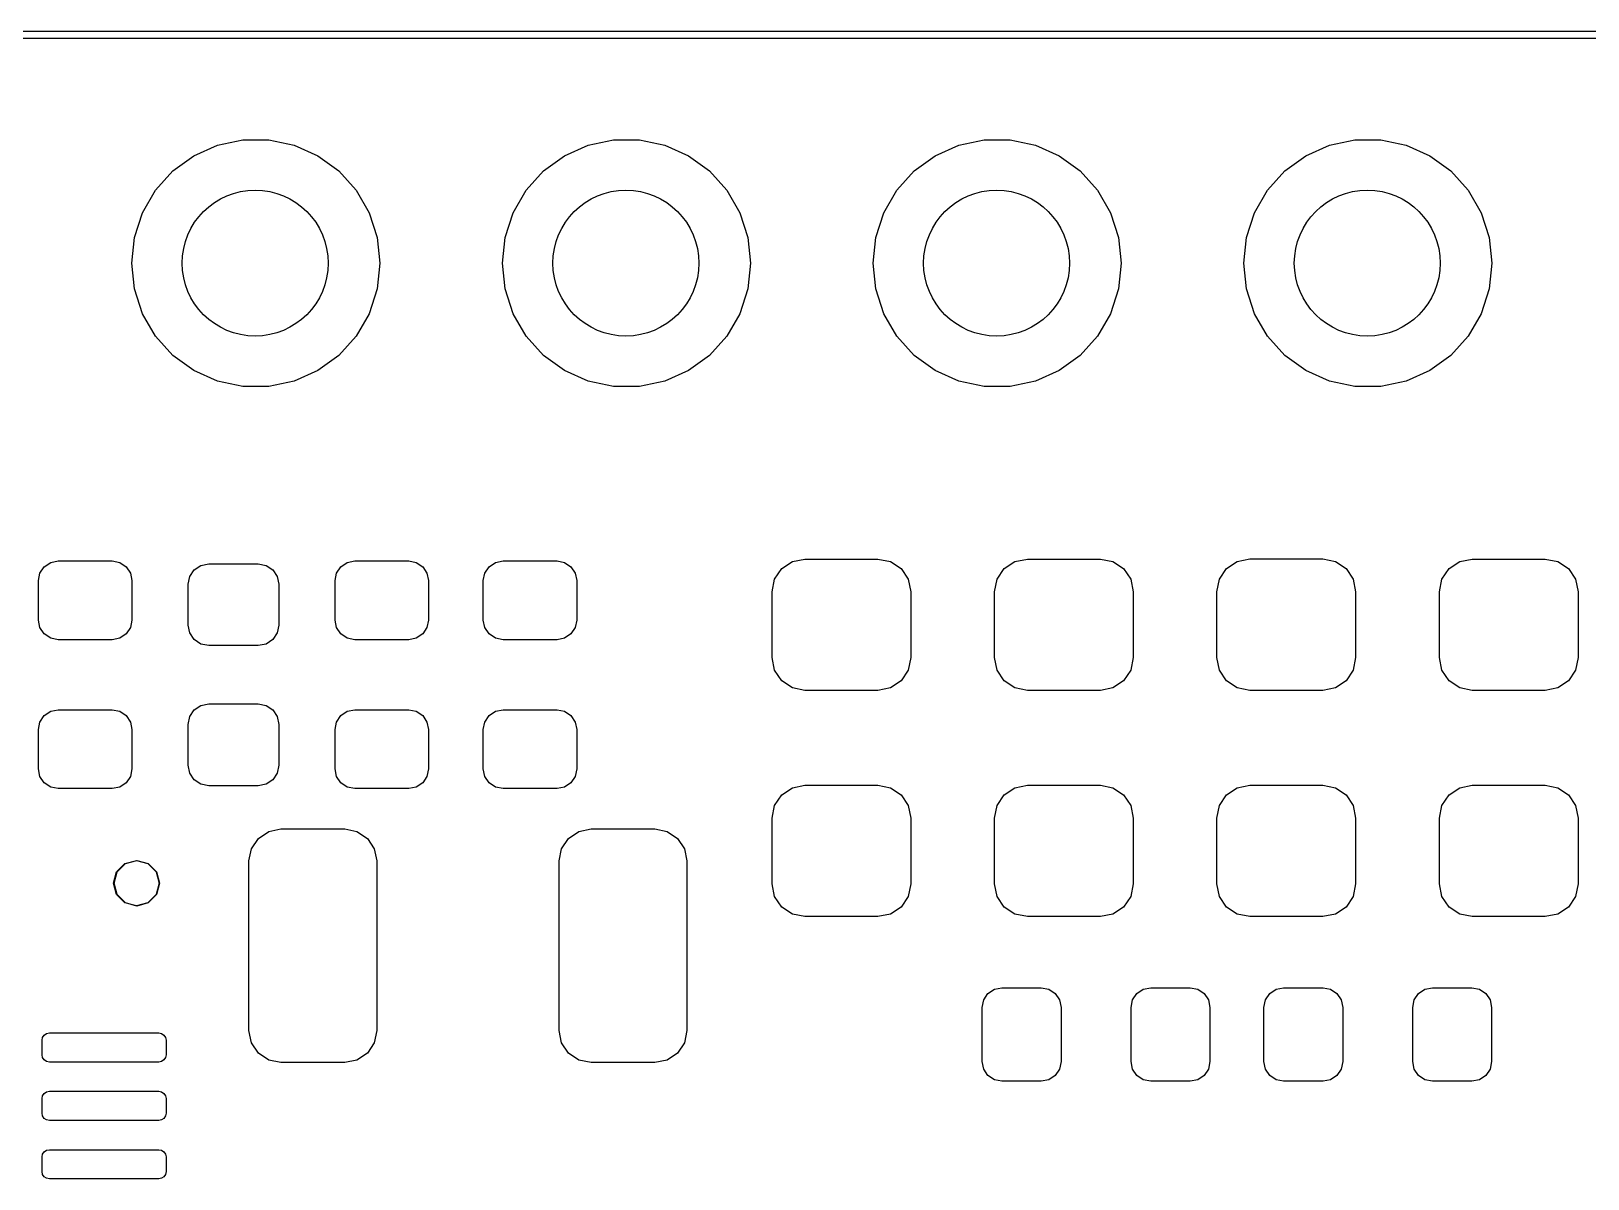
# Model space of a CAD drawing. Extents: x -4.6 to 74, y -9.9 to 22.
# Drawn here: x 17.7 to 28.34, y 14.11 to 21.96 of the extents above; entities that cross this region are included whole.
import ezdxf

# ---------------------------------------------------------------- set-up
doc = ezdxf.new("R2010")
doc.units = 0
doc.header["$MEASUREMENT"] = 0
doc.layers.get('0').update_dxf_attribs({"color": 252, "linetype": 'CONTINUOUS'})
doc.layers.add('BLACK', color=140, linetype='CONTINUOUS')
doc.layers.get('0').off()

# ---------------------------------------------------------------- blocks, each defined once
blk = doc.blocks.new('Tang_Nano_9K_3672-F_Mask')
at = {"layer": 'BLACK', "linetype": 'Continuous'}
for p, q in [((4.60498, -3.01993), (4.61182, -3.01847)), ((4.61182, -3.01847), (4.61882, -3.01847)), ((4.61882, -3.01847), (4.62566, -3.01993)), ((4.70498, -3.01993), (4.71183, -3.01847)), ((4.71183, -3.01847), (4.71882, -3.01847)), ((4.71882, -3.01847), (4.72566, -3.01993)), ((4.80498, -3.01993), (4.81182, -3.01847)), ((4.81182, -3.01847), (4.81882, -3.01847)), ((4.81882, -3.01847), (4.82566, -3.01993)), ((4.90498, -3.01993), (4.91183, -3.01847)), ((4.91183, -3.01847), (4.91882, -3.01847)), ((4.91882, -3.01847), (4.92566, -3.01993)), ((4.59293, -3.02689), (4.59859, -3.02277)), ((4.59859, -3.02277), (4.60498, -3.01993)), ((4.62566, -3.01993), (4.63206, -3.02277)), ((4.63206, -3.02277), (4.63772, -3.02689)), ((4.69293, -3.02689), (4.69859, -3.02277)), ((4.69859, -3.02277), (4.70498, -3.01993)), ((4.72566, -3.01993), (4.73206, -3.02277)), ((4.73206, -3.02277), (4.73772, -3.02689)), ((4.79293, -3.02689), (4.79859, -3.02277)), ((4.79859, -3.02277), (4.80498, -3.01993)), ((4.82566, -3.01993), (4.83206, -3.02277)), ((4.83206, -3.02277), (4.83772, -3.02689)), ((4.89293, -3.02689), (4.89859, -3.02277)), ((4.89859, -3.02277), (4.90498, -3.01993)), ((4.92566, -3.01993), (4.93206, -3.02277)), ((4.93206, -3.02277), (4.93772, -3.02689)), ((4.58825, -3.03209), (4.59293, -3.02689)), ((4.63772, -3.02689), (4.6424, -3.03209)), ((4.68825, -3.03209), (4.69293, -3.02689)), ((4.73772, -3.02689), (4.7424, -3.03209)), ((4.78825, -3.03209), (4.79293, -3.02689)), ((4.83772, -3.02689), (4.8424, -3.03209)), ((4.88825, -3.03209), (4.89293, -3.02689)), ((4.93772, -3.02689), (4.9424, -3.03209)), ((4.58475, -3.03814), (4.58825, -3.03209)), ((4.6424, -3.03209), (4.64589, -3.03814)), ((4.68475, -3.03814), (4.68825, -3.03209)), ((4.7424, -3.03209), (4.74589, -3.03814)), ((4.78475, -3.03814), (4.78825, -3.03209)), ((4.8424, -3.03209), (4.84589, -3.03814)), ((4.88475, -3.03814), (4.88825, -3.03209)), ((4.9424, -3.03209), (4.94589, -3.03814)), ((4.58259, -3.0448), (4.58475, -3.03814)), ((4.64589, -3.03814), (4.64806, -3.0448)), ((4.68259, -3.0448), (4.68475, -3.03814)), ((4.74589, -3.03814), (4.74806, -3.0448)), ((4.78259, -3.0448), (4.78475, -3.03814)), ((4.84589, -3.03814), (4.84806, -3.0448)), ((4.88259, -3.0448), (4.88475, -3.03814)), ((4.94589, -3.03814), (4.94806, -3.0448)), ((4.58186, -3.05176), (4.58259, -3.0448)), ((4.64806, -3.0448), (4.64879, -3.05176)), ((4.68186, -3.05176), (4.68259, -3.0448)), ((4.74806, -3.0448), (4.74879, -3.05176)), ((4.78186, -3.05176), (4.78259, -3.0448)), ((4.84806, -3.0448), (4.84879, -3.05176)), ((4.88186, -3.05176), (4.88259, -3.0448)), ((4.94806, -3.0448), (4.94879, -3.05176)), ((4.58259, -3.05871), (4.58186, -3.05176)), ((4.64879, -3.05176), (4.64806, -3.05871)), ((4.68259, -3.05871), (4.68186, -3.05176)), ((4.74879, -3.05176), (4.74806, -3.05871)), ((4.78259, -3.05871), (4.78186, -3.05176)), ((4.84879, -3.05176), (4.84806, -3.05871)), ((4.88259, -3.05871), (4.88186, -3.05176)), ((4.94879, -3.05176), (4.94806, -3.05871)), ((4.58475, -3.06537), (4.58259, -3.05871)), ((4.64806, -3.05871), (4.64589, -3.06537)), ((4.68475, -3.06537), (4.68259, -3.05871)), ((4.74806, -3.05871), (4.74589, -3.06537)), ((4.78475, -3.06537), (4.78259, -3.05871)), ((4.84806, -3.05871), (4.84589, -3.06537)), ((4.88475, -3.06537), (4.88259, -3.05871)), ((4.94806, -3.05871), (4.94589, -3.06537)), ((4.58825, -3.07143), (4.58475, -3.06537)), ((4.64589, -3.06537), (4.6424, -3.07143)), ((4.68825, -3.07143), (4.68475, -3.06537)), ((4.74589, -3.06537), (4.7424, -3.07143)), ((4.78825, -3.07143), (4.78475, -3.06537)), ((4.84589, -3.06537), (4.8424, -3.07143)), ((4.88825, -3.07143), (4.88475, -3.06537)), ((4.94589, -3.06537), (4.9424, -3.07143)), ((4.59293, -3.07662), (4.58825, -3.07143)), ((4.6424, -3.07143), (4.63772, -3.07662)), ((4.69293, -3.07662), (4.68825, -3.07143)), ((4.7424, -3.07143), (4.73772, -3.07662)), ((4.79293, -3.07662), (4.78825, -3.07143)), ((4.8424, -3.07143), (4.83772, -3.07662)), ((4.89293, -3.07662), (4.88825, -3.07143)), ((4.9424, -3.07143), (4.93772, -3.07662)), ((4.59859, -3.08074), (4.59293, -3.07662)), ((4.63772, -3.07662), (4.63206, -3.08074)), ((4.69859, -3.08074), (4.69293, -3.07662)), ((4.73772, -3.07662), (4.73206, -3.08074)), ((4.79859, -3.08074), (4.79293, -3.07662)), ((4.83772, -3.07662), (4.83206, -3.08074)), ((4.89859, -3.08074), (4.89293, -3.07662)), ((4.93772, -3.07662), (4.93206, -3.08074)), ((4.60498, -3.08358), (4.59859, -3.08074)), ((4.63206, -3.08074), (4.62566, -3.08358)), ((4.70498, -3.08358), (4.69859, -3.08074)), ((4.73206, -3.08074), (4.72566, -3.08358)), ((4.80498, -3.08358), (4.79859, -3.08074)), ((4.83206, -3.08074), (4.82566, -3.08358)), ((4.90498, -3.08358), (4.89859, -3.08074)), ((4.93206, -3.08074), (4.92566, -3.08358)), ((4.61182, -3.08504), (4.60498, -3.08358)), ((4.61882, -3.08504), (4.61182, -3.08504)), ((4.62566, -3.08358), (4.61882, -3.08504)), ((4.71183, -3.08504), (4.70498, -3.08358)), ((4.71882, -3.08504), (4.71183, -3.08504)), ((4.72566, -3.08358), (4.71882, -3.08504)), ((4.81182, -3.08504), (4.80498, -3.08358)), ((4.81882, -3.08504), (4.81182, -3.08504)), ((4.82566, -3.08358), (4.81882, -3.08504)), ((4.91183, -3.08504), (4.90498, -3.08358)), ((4.91882, -3.08504), (4.91183, -3.08504)), ((4.92566, -3.08358), (4.91882, -3.08504)), ((4.55828, -3.1336), (4.56001, -3.13245)), ((4.56001, -3.13245), (4.56204, -3.13205)), ((4.56204, -3.13205), (4.57661, -3.13205)), ((4.57661, -3.13205), (4.57864, -3.13245)), ((4.57864, -3.13245), (4.58036, -3.1336)), ((4.63828, -3.1336), (4.64001, -3.13245)), ((4.64001, -3.13245), (4.64204, -3.13205)), ((4.64204, -3.13205), (4.65661, -3.13205)), ((4.65661, -3.13205), (4.65864, -3.13245)), ((4.65864, -3.13245), (4.66036, -3.1336)), ((4.67828, -3.1336), (4.68001, -3.13245)), ((4.68001, -3.13245), (4.68204, -3.13205)), ((4.68204, -3.13205), (4.69661, -3.13205)), ((4.69661, -3.13205), (4.69864, -3.13245)), ((4.69864, -3.13245), (4.70036, -3.1336)), ((4.75722, -3.13412), (4.76009, -3.1322)), ((4.76009, -3.1322), (4.76348, -3.13153)), ((4.76348, -3.13153), (4.78317, -3.13153)), ((4.78317, -3.13153), (4.78656, -3.1322)), ((4.78656, -3.1322), (4.78943, -3.13412)), ((4.81722, -3.13412), (4.82009, -3.1322)), ((4.82009, -3.1322), (4.82348, -3.13153)), ((4.82348, -3.13153), (4.84317, -3.13153)), ((4.84317, -3.13153), (4.84656, -3.1322)), ((4.84656, -3.1322), (4.84943, -3.13412)), ((4.87722, -3.13412), (4.88009, -3.1322)), ((4.88009, -3.1322), (4.88348, -3.13152)), ((4.88348, -3.13152), (4.90317, -3.13152)), ((4.90317, -3.13152), (4.90656, -3.1322)), ((4.90656, -3.1322), (4.90943, -3.13412)), ((4.93722, -3.13412), (4.94009, -3.1322)), ((4.94009, -3.1322), (4.94348, -3.13153)), ((4.94348, -3.13153), (4.96317, -3.13153)), ((4.96317, -3.13153), (4.96656, -3.1322)), ((4.96656, -3.1322), (4.96943, -3.13412)), ((4.55672, -3.13736), (4.55713, -3.13533)), ((4.55713, -3.13533), (4.55828, -3.1336)), ((4.58036, -3.1336), (4.58152, -3.13533)), ((4.58152, -3.13533), (4.58192, -3.13736)), ((4.59712, -3.13835), (4.59754, -3.13624)), ((4.59754, -3.13624), (4.59873, -3.13445)), ((4.59873, -3.13445), (4.60052, -3.13325)), ((4.60052, -3.13325), (4.60263, -3.13283)), ((4.60263, -3.13283), (4.61602, -3.13283)), ((4.61602, -3.13283), (4.61813, -3.13325)), ((4.61813, -3.13325), (4.61991, -3.13445)), ((4.61991, -3.13445), (4.62111, -3.13624)), ((4.62111, -3.13624), (4.62153, -3.13835)), ((4.63672, -3.13736), (4.63713, -3.13533)), ((4.63713, -3.13533), (4.63828, -3.1336)), ((4.66036, -3.1336), (4.66152, -3.13533)), ((4.66152, -3.13533), (4.66192, -3.13736)), ((4.67672, -3.13736), (4.67713, -3.13533)), ((4.67713, -3.13533), (4.67828, -3.1336)), ((4.70036, -3.1336), (4.70152, -3.13533)), ((4.70152, -3.13533), (4.70192, -3.13736)), ((4.7553, -3.137), (4.75722, -3.13412)), ((4.78943, -3.13412), (4.79135, -3.137)), ((4.8153, -3.137), (4.81722, -3.13412)), ((4.84943, -3.13412), (4.85135, -3.137)), ((4.8753, -3.13699), (4.87722, -3.13412)), ((4.90943, -3.13412), (4.91135, -3.13699)), ((4.9353, -3.137), (4.93722, -3.13412)), ((4.96943, -3.13412), (4.97135, -3.137)), ((4.55672, -3.14799), (4.55672, -3.13736)), ((4.58192, -3.13736), (4.58192, -3.14799)), ((4.59712, -3.14937), (4.59712, -3.13835)), ((4.62153, -3.13835), (4.62153, -3.14937)), ((4.63672, -3.14799), (4.63672, -3.13736)), ((4.66192, -3.13736), (4.66192, -3.14799)), ((4.67672, -3.14799), (4.67672, -3.13736)), ((4.70192, -3.13736), (4.70192, -3.14799)), ((4.75462, -3.14039), (4.7553, -3.137)), ((4.75462, -3.1581), (4.75462, -3.14039)), ((4.79135, -3.137), (4.79202, -3.14039)), ((4.79202, -3.14039), (4.79202, -3.1581)), ((4.81462, -3.14039), (4.8153, -3.137)), ((4.81462, -3.1581), (4.81462, -3.14039)), ((4.85135, -3.137), (4.85202, -3.14039)), ((4.85202, -3.14039), (4.85202, -3.1581)), ((4.87462, -3.14038), (4.8753, -3.13699)), ((4.87462, -3.1581), (4.87462, -3.14038)), ((4.91135, -3.13699), (4.91202, -3.14038)), ((4.91202, -3.14038), (4.91202, -3.1581)), ((4.93462, -3.14039), (4.9353, -3.137)), ((4.93462, -3.1581), (4.93462, -3.14039)), ((4.97135, -3.137), (4.97202, -3.14039)), ((4.97202, -3.14039), (4.97202, -3.1581)), ((4.55713, -3.15003), (4.55672, -3.14799)), ((4.58192, -3.14799), (4.58152, -3.15003)), ((4.59754, -3.15148), (4.59712, -3.14937)), ((4.62153, -3.14937), (4.62111, -3.15148)), ((4.63713, -3.15003), (4.63672, -3.14799)), ((4.66192, -3.14799), (4.66152, -3.15003)), ((4.67713, -3.15003), (4.67672, -3.14799)), ((4.70192, -3.14799), (4.70152, -3.15003)), ((4.55828, -3.15175), (4.55713, -3.15003)), ((4.56001, -3.1529), (4.55828, -3.15175)), ((4.56204, -3.15331), (4.56001, -3.1529)), ((4.57661, -3.15331), (4.56204, -3.15331)), ((4.57864, -3.1529), (4.57661, -3.15331)), ((4.58036, -3.15175), (4.57864, -3.1529)), ((4.58152, -3.15003), (4.58036, -3.15175)), ((4.59873, -3.15327), (4.59754, -3.15148)), ((4.60052, -3.15446), (4.59873, -3.15327)), ((4.61991, -3.15327), (4.61813, -3.15446)), ((4.62111, -3.15148), (4.61991, -3.15327)), ((4.63828, -3.15175), (4.63713, -3.15003)), ((4.64001, -3.1529), (4.63828, -3.15175)), ((4.64204, -3.15331), (4.64001, -3.1529)), ((4.65661, -3.15331), (4.64204, -3.15331)), ((4.65864, -3.1529), (4.65661, -3.15331)), ((4.66036, -3.15175), (4.65864, -3.1529)), ((4.66152, -3.15003), (4.66036, -3.15175)), ((4.67828, -3.15175), (4.67713, -3.15003)), ((4.68001, -3.1529), (4.67828, -3.15175)), ((4.68204, -3.15331), (4.68001, -3.1529)), ((4.69661, -3.15331), (4.68204, -3.15331)), ((4.69864, -3.1529), (4.69661, -3.15331)), ((4.70036, -3.15175), (4.69864, -3.1529)), ((4.70152, -3.15003), (4.70036, -3.15175)), ((4.60263, -3.15488), (4.60052, -3.15446)), ((4.61602, -3.15488), (4.60263, -3.15488)), ((4.61813, -3.15446), (4.61602, -3.15488)), ((4.7553, -3.16149), (4.75462, -3.1581)), ((4.75722, -3.16437), (4.7553, -3.16149)), ((4.79135, -3.16149), (4.78943, -3.16437)), ((4.79202, -3.1581), (4.79135, -3.16149)), ((4.8153, -3.16149), (4.81462, -3.1581)), ((4.81722, -3.16437), (4.8153, -3.16149)), ((4.85135, -3.16149), (4.84943, -3.16437)), ((4.85202, -3.1581), (4.85135, -3.16149)), ((4.8753, -3.16149), (4.87462, -3.1581)), ((4.87722, -3.16436), (4.8753, -3.16149)), ((4.91135, -3.16149), (4.90943, -3.16436)), ((4.91202, -3.1581), (4.91135, -3.16149)), ((4.9353, -3.16149), (4.93462, -3.1581)), ((4.93722, -3.16437), (4.9353, -3.16149)), ((4.97135, -3.16149), (4.96943, -3.16437)), ((4.97202, -3.1581), (4.97135, -3.16149)), ((4.76009, -3.16629), (4.75722, -3.16437)), ((4.78943, -3.16437), (4.78656, -3.16629)), ((4.82009, -3.16629), (4.81722, -3.16437)), ((4.84943, -3.16437), (4.84656, -3.16629)), ((4.88009, -3.16628), (4.87722, -3.16436)), ((4.90943, -3.16436), (4.90656, -3.16628)), ((4.94009, -3.16629), (4.93722, -3.16437)), ((4.96943, -3.16437), (4.96656, -3.16629)), ((4.76348, -3.16696), (4.76009, -3.16629)), ((4.78317, -3.16696), (4.76348, -3.16696)), ((4.78656, -3.16629), (4.78317, -3.16696)), ((4.82348, -3.16696), (4.82009, -3.16629)), ((4.84317, -3.16696), (4.82348, -3.16696)), ((4.84656, -3.16629), (4.84317, -3.16696)), ((4.88348, -3.16696), (4.88009, -3.16628)), ((4.90317, -3.16696), (4.88348, -3.16696)), ((4.90656, -3.16628), (4.90317, -3.16696)), ((4.94348, -3.16696), (4.94009, -3.16629)), ((4.96317, -3.16696), (4.94348, -3.16696)), ((4.96656, -3.16629), (4.96317, -3.16696)), ((4.55713, -3.17549), (4.55828, -3.17376)), ((4.55828, -3.17376), (4.56001, -3.17261)), ((4.56001, -3.17261), (4.56204, -3.1722)), ((4.56204, -3.1722), (4.57661, -3.1722)), ((4.57661, -3.1722), (4.57864, -3.17261)), ((4.57864, -3.17261), (4.58036, -3.17376)), ((4.58036, -3.17376), (4.58152, -3.17549)), ((4.59712, -3.17614), (4.59754, -3.17403)), ((4.59754, -3.17403), (4.59873, -3.17224)), ((4.59873, -3.17224), (4.60052, -3.17105)), ((4.60052, -3.17105), (4.60263, -3.17063)), ((4.60263, -3.17063), (4.61602, -3.17063)), ((4.61602, -3.17063), (4.61813, -3.17105)), ((4.61813, -3.17105), (4.61991, -3.17224)), ((4.61991, -3.17224), (4.62111, -3.17403)), ((4.62111, -3.17403), (4.62153, -3.17614)), ((4.63713, -3.17549), (4.63828, -3.17376)), ((4.63828, -3.17376), (4.64001, -3.17261)), ((4.64001, -3.17261), (4.64204, -3.1722)), ((4.64204, -3.1722), (4.65661, -3.1722)), ((4.65661, -3.1722), (4.65864, -3.17261)), ((4.65864, -3.17261), (4.66036, -3.17376)), ((4.66036, -3.17376), (4.66152, -3.17549)), ((4.67713, -3.17549), (4.67828, -3.17376)), ((4.67828, -3.17376), (4.68001, -3.17261)), ((4.68001, -3.17261), (4.68204, -3.1722)), ((4.68204, -3.1722), (4.69661, -3.1722)), ((4.69661, -3.1722), (4.69864, -3.17261)), ((4.69864, -3.17261), (4.70036, -3.17376)), ((4.70036, -3.17376), (4.70152, -3.17549)), ((4.55672, -3.17752), (4.55713, -3.17549)), ((4.55672, -3.18815), (4.55672, -3.17752)), ((4.58152, -3.17549), (4.58192, -3.17752)), ((4.58192, -3.17752), (4.58192, -3.18815)), ((4.59712, -3.18717), (4.59712, -3.17614)), ((4.62153, -3.17614), (4.62153, -3.18717)), ((4.63672, -3.17752), (4.63713, -3.17549)), ((4.63672, -3.18815), (4.63672, -3.17752)), ((4.66152, -3.17549), (4.66192, -3.17752)), ((4.66192, -3.17752), (4.66192, -3.18815)), ((4.67672, -3.17752), (4.67713, -3.17549)), ((4.67672, -3.18815), (4.67672, -3.17752)), ((4.70152, -3.17549), (4.70192, -3.17752)), ((4.70192, -3.17752), (4.70192, -3.18815)), ((4.59754, -3.18927), (4.59712, -3.18717)), ((4.62153, -3.18717), (4.62111, -3.18927)), ((4.55713, -3.19018), (4.55672, -3.18815)), ((4.55828, -3.19191), (4.55713, -3.19018)), ((4.58152, -3.19018), (4.58036, -3.19191)), ((4.58192, -3.18815), (4.58152, -3.19018)), ((4.59873, -3.19106), (4.59754, -3.18927)), ((4.60052, -3.19226), (4.59873, -3.19106)), ((4.61991, -3.19106), (4.61813, -3.19226)), ((4.62111, -3.18927), (4.61991, -3.19106)), ((4.63713, -3.19018), (4.63672, -3.18815)), ((4.63828, -3.19191), (4.63713, -3.19018)), ((4.66152, -3.19018), (4.66036, -3.19191)), ((4.66192, -3.18815), (4.66152, -3.19018)), ((4.67713, -3.19018), (4.67672, -3.18815)), ((4.67828, -3.19191), (4.67713, -3.19018)), ((4.70152, -3.19018), (4.70036, -3.19191)), ((4.70192, -3.18815), (4.70152, -3.19018)), ((4.56001, -3.19306), (4.55828, -3.19191)), ((4.56204, -3.19346), (4.56001, -3.19306)), ((4.57661, -3.19346), (4.56204, -3.19346)), ((4.57864, -3.19306), (4.57661, -3.19346)), ((4.58036, -3.19191), (4.57864, -3.19306)), ((4.60263, -3.19268), (4.60052, -3.19226)), ((4.61602, -3.19268), (4.60263, -3.19268)), ((4.61813, -3.19226), (4.61602, -3.19268)), ((4.64001, -3.19306), (4.63828, -3.19191)), ((4.64204, -3.19346), (4.64001, -3.19306)), ((4.65661, -3.19346), (4.64204, -3.19346)), ((4.65864, -3.19306), (4.65661, -3.19346)), ((4.66036, -3.19191), (4.65864, -3.19306)), ((4.68001, -3.19306), (4.67828, -3.19191)), ((4.68204, -3.19346), (4.68001, -3.19306)), ((4.69661, -3.19346), (4.68204, -3.19346)), ((4.69864, -3.19306), (4.69661, -3.19346)), ((4.70036, -3.19191), (4.69864, -3.19306)), ((4.7553, -3.19802), (4.75722, -3.19515)), ((4.75722, -3.19515), (4.76009, -3.19323)), ((4.76009, -3.19323), (4.76348, -3.19255)), ((4.76348, -3.19255), (4.78317, -3.19255)), ((4.78317, -3.19255), (4.78656, -3.19323)), ((4.78656, -3.19323), (4.78943, -3.19515)), ((4.78943, -3.19515), (4.79135, -3.19802)), ((4.8153, -3.19802), (4.81722, -3.19515)), ((4.81722, -3.19515), (4.82009, -3.19323)), ((4.82009, -3.19323), (4.82348, -3.19255)), ((4.82348, -3.19255), (4.84317, -3.19255)), ((4.84317, -3.19255), (4.84656, -3.19323)), ((4.84656, -3.19323), (4.84943, -3.19515)), ((4.84943, -3.19515), (4.85135, -3.19802)), ((4.8753, -3.19802), (4.87722, -3.19514)), ((4.87722, -3.19514), (4.88009, -3.19322)), ((4.88009, -3.19322), (4.88348, -3.19255)), ((4.88348, -3.19255), (4.90317, -3.19255)), ((4.90317, -3.19255), (4.90656, -3.19322)), ((4.90656, -3.19322), (4.90943, -3.19514)), ((4.90943, -3.19514), (4.91135, -3.19802)), ((4.9353, -3.19802), (4.93722, -3.19515)), ((4.93722, -3.19515), (4.94009, -3.19323)), ((4.94009, -3.19323), (4.94348, -3.19255)), ((4.94348, -3.19255), (4.96317, -3.19255)), ((4.96317, -3.19255), (4.96656, -3.19323)), ((4.96656, -3.19323), (4.96943, -3.19515)), ((4.96943, -3.19515), (4.97135, -3.19802)), ((4.75462, -3.20141), (4.7553, -3.19802)), ((4.79135, -3.19802), (4.79202, -3.20141)), ((4.81462, -3.20141), (4.8153, -3.19802)), ((4.85135, -3.19802), (4.85202, -3.20141)), ((4.87462, -3.20141), (4.8753, -3.19802)), ((4.91135, -3.19802), (4.91202, -3.20141)), ((4.93462, -3.20141), (4.9353, -3.19802)), ((4.97135, -3.19802), (4.97202, -3.20141)), ((4.75462, -3.21913), (4.75462, -3.20141)), ((4.79202, -3.20141), (4.79202, -3.21913)), ((4.81462, -3.21913), (4.81462, -3.20141)), ((4.85202, -3.20141), (4.85202, -3.21913)), ((4.87462, -3.21912), (4.87462, -3.20141)), ((4.91202, -3.20141), (4.91202, -3.21912)), ((4.93462, -3.21913), (4.93462, -3.20141)), ((4.97202, -3.20141), (4.97202, -3.21913)), ((4.61416, -3.20966), (4.61603, -3.20686)), ((4.61603, -3.20686), (4.61882, -3.205)), ((4.61882, -3.205), (4.62212, -3.20434)), ((4.62212, -3.20434), (4.63934, -3.20434)), ((4.63934, -3.20434), (4.64264, -3.205)), ((4.64264, -3.205), (4.64543, -3.20686)), ((4.64543, -3.20686), (4.6473, -3.20966)), ((4.69782, -3.20966), (4.69969, -3.20686)), ((4.69969, -3.20686), (4.70248, -3.205)), ((4.70248, -3.205), (4.70578, -3.20434)), ((4.70578, -3.20434), (4.723, -3.20434)), ((4.723, -3.20434), (4.7263, -3.205)), ((4.7263, -3.205), (4.72909, -3.20686)), ((4.72909, -3.20686), (4.73096, -3.20966)), ((4.6135, -3.21295), (4.61416, -3.20966)), ((4.6473, -3.20966), (4.64795, -3.21295)), ((4.69717, -3.21295), (4.69782, -3.20966)), ((4.73096, -3.20966), (4.73161, -3.21295)), ((4.6135, -3.25872), (4.6135, -3.21295)), ((4.64795, -3.21295), (4.64795, -3.25872)), ((4.69717, -3.25872), (4.69717, -3.21295)), ((4.73161, -3.21295), (4.73161, -3.25872)), ((4.7553, -3.22252), (4.75462, -3.21913)), ((4.79202, -3.21913), (4.79135, -3.22252)), ((4.8153, -3.22252), (4.81462, -3.21913)), ((4.85202, -3.21913), (4.85135, -3.22252)), ((4.8753, -3.22251), (4.87462, -3.21912)), ((4.91202, -3.21912), (4.91135, -3.22251)), ((4.9353, -3.22252), (4.93462, -3.21913)), ((4.97202, -3.21913), (4.97135, -3.22252)), ((4.75722, -3.22539), (4.7553, -3.22252)), ((4.79135, -3.22252), (4.78943, -3.22539)), ((4.81722, -3.22539), (4.8153, -3.22252)), ((4.85135, -3.22252), (4.84943, -3.22539)), ((4.87722, -3.22539), (4.8753, -3.22251)), ((4.91135, -3.22251), (4.90943, -3.22539)), ((4.93722, -3.22539), (4.9353, -3.22252)), ((4.97135, -3.22252), (4.96943, -3.22539)), ((4.76009, -3.22731), (4.75722, -3.22539)), ((4.76348, -3.22798), (4.76009, -3.22731)), ((4.78317, -3.22798), (4.76348, -3.22798)), ((4.78656, -3.22731), (4.78317, -3.22798)), ((4.78943, -3.22539), (4.78656, -3.22731)), ((4.82009, -3.22731), (4.81722, -3.22539)), ((4.82348, -3.22798), (4.82009, -3.22731)), ((4.84317, -3.22798), (4.82348, -3.22798)), ((4.84656, -3.22731), (4.84317, -3.22798)), ((4.84943, -3.22539), (4.84656, -3.22731)), ((4.88009, -3.22731), (4.87722, -3.22539)), ((4.88348, -3.22798), (4.88009, -3.22731)), ((4.90317, -3.22798), (4.88348, -3.22798)), ((4.90656, -3.22731), (4.90317, -3.22798)), ((4.90943, -3.22539), (4.90656, -3.22731)), ((4.94009, -3.22731), (4.93722, -3.22539)), ((4.94348, -3.22798), (4.94009, -3.22731)), ((4.96317, -3.22798), (4.94348, -3.22798)), ((4.96656, -3.22731), (4.96317, -3.22798)), ((4.96943, -3.22539), (4.96656, -3.22731)), ((4.8117, -3.25044), (4.81285, -3.24871)), ((4.81285, -3.24871), (4.81457, -3.24756)), ((4.81457, -3.24756), (4.81661, -3.24716)), ((4.81661, -3.24716), (4.82724, -3.24716)), ((4.82724, -3.24716), (4.82927, -3.24756)), ((4.82927, -3.24756), (4.83099, -3.24871)), ((4.83099, -3.24871), (4.83215, -3.25044)), ((4.85185, -3.25044), (4.85301, -3.24871)), ((4.85301, -3.24871), (4.85473, -3.24756)), ((4.85473, -3.24756), (4.85676, -3.24716)), ((4.85676, -3.24716), (4.86739, -3.24716)), ((4.86739, -3.24716), (4.86943, -3.24756)), ((4.86943, -3.24756), (4.87115, -3.24871)), ((4.87115, -3.24871), (4.8723, -3.25044)), ((4.8877, -3.25044), (4.88885, -3.24871)), ((4.88885, -3.24871), (4.89057, -3.24756)), ((4.89057, -3.24756), (4.89261, -3.24716)), ((4.89261, -3.24716), (4.90324, -3.24716)), ((4.90324, -3.24716), (4.90527, -3.24756)), ((4.90527, -3.24756), (4.90699, -3.24871)), ((4.90699, -3.24871), (4.90815, -3.25044)), ((4.92785, -3.25044), (4.92901, -3.24871)), ((4.92901, -3.24871), (4.93073, -3.24756)), ((4.93073, -3.24756), (4.93276, -3.24716)), ((4.93276, -3.24716), (4.94339, -3.24716)), ((4.94339, -3.24716), (4.94543, -3.24756)), ((4.94543, -3.24756), (4.94715, -3.24871)), ((4.94715, -3.24871), (4.9483, -3.25044)), ((4.81129, -3.25247), (4.8117, -3.25044)), ((4.81129, -3.26704), (4.81129, -3.25247)), ((4.83215, -3.25044), (4.83255, -3.25247)), ((4.83255, -3.25247), (4.83255, -3.26704)), ((4.85145, -3.25247), (4.85185, -3.25044)), ((4.85145, -3.26704), (4.85145, -3.25247)), ((4.8723, -3.25044), (4.87271, -3.25247)), ((4.87271, -3.25247), (4.87271, -3.26704)), ((4.88729, -3.25247), (4.8877, -3.25044)), ((4.88729, -3.26704), (4.88729, -3.25247)), ((4.90815, -3.25044), (4.90855, -3.25247)), ((4.90855, -3.25247), (4.90855, -3.26704)), ((4.92745, -3.25247), (4.92785, -3.25044)), ((4.92745, -3.26704), (4.92745, -3.25247)), ((4.9483, -3.25044), (4.94871, -3.25247)), ((4.94871, -3.25247), (4.94871, -3.26704)), ((4.55768, -3.26129), (4.55783, -3.26054)), ((4.55768, -3.26523), (4.55768, -3.26129)), ((4.55783, -3.26054), (4.55825, -3.2599)), ((4.55825, -3.2599), (4.55889, -3.25947)), ((4.55889, -3.25947), (4.55965, -3.25932)), ((4.55965, -3.25932), (4.58917, -3.25932)), ((4.58917, -3.25932), (4.58993, -3.25947)), ((4.58993, -3.25947), (4.59057, -3.2599)), ((4.59057, -3.2599), (4.59099, -3.26054)), ((4.59099, -3.26054), (4.59114, -3.26129)), ((4.59114, -3.26129), (4.59114, -3.26523)), ((4.61416, -3.26202), (4.6135, -3.25872)), ((4.61603, -3.26481), (4.61416, -3.26202)), ((4.6473, -3.26202), (4.64543, -3.26481)), ((4.64795, -3.25872), (4.6473, -3.26202)), ((4.69782, -3.26202), (4.69717, -3.25872)), ((4.69969, -3.26481), (4.69782, -3.26202)), ((4.73096, -3.26202), (4.72909, -3.26481)), ((4.73161, -3.25872), (4.73096, -3.26202)), ((4.55783, -3.26598), (4.55768, -3.26523)), ((4.55825, -3.26662), (4.55783, -3.26598)), ((4.55889, -3.26705), (4.55825, -3.26662)), ((4.55965, -3.2672), (4.55889, -3.26705)), ((4.58993, -3.26705), (4.58917, -3.2672)), ((4.59057, -3.26662), (4.58993, -3.26705)), ((4.59099, -3.26598), (4.59057, -3.26662)), ((4.59114, -3.26523), (4.59099, -3.26598)), ((4.61882, -3.26668), (4.61603, -3.26481)), ((4.62212, -3.26733), (4.61882, -3.26668)), ((4.64264, -3.26668), (4.63934, -3.26733)), ((4.64543, -3.26481), (4.64264, -3.26668)), ((4.70248, -3.26668), (4.69969, -3.26481)), ((4.70578, -3.26733), (4.70248, -3.26668)), ((4.7263, -3.26668), (4.723, -3.26733)), ((4.72909, -3.26481), (4.7263, -3.26668)), ((4.8117, -3.26907), (4.81129, -3.26704)), ((4.83255, -3.26704), (4.83215, -3.26907)), ((4.85185, -3.26907), (4.85145, -3.26704)), ((4.87271, -3.26704), (4.8723, -3.26907)), ((4.8877, -3.26907), (4.88729, -3.26704)), ((4.90855, -3.26704), (4.90815, -3.26907)), ((4.92785, -3.26907), (4.92745, -3.26704)), ((4.94871, -3.26704), (4.9483, -3.26907)), ((4.58917, -3.2672), (4.55965, -3.2672)), ((4.63934, -3.26733), (4.62212, -3.26733)), ((4.723, -3.26733), (4.70578, -3.26733)), ((4.81285, -3.2708), (4.8117, -3.26907)), ((4.81457, -3.27195), (4.81285, -3.2708)), ((4.83099, -3.2708), (4.82927, -3.27195)), ((4.83215, -3.26907), (4.83099, -3.2708)), ((4.85301, -3.2708), (4.85185, -3.26907)), ((4.85473, -3.27195), (4.85301, -3.2708)), ((4.87115, -3.2708), (4.86943, -3.27195)), ((4.8723, -3.26907), (4.87115, -3.2708)), ((4.88885, -3.2708), (4.8877, -3.26907)), ((4.89057, -3.27195), (4.88885, -3.2708)), ((4.90699, -3.2708), (4.90527, -3.27195)), ((4.90815, -3.26907), (4.90699, -3.2708)), ((4.92901, -3.2708), (4.92785, -3.26907)), ((4.93073, -3.27195), (4.92901, -3.2708)), ((4.94715, -3.2708), (4.94543, -3.27195)), ((4.9483, -3.26907), (4.94715, -3.2708)), ((4.55825, -3.27565), (4.55889, -3.27522)), ((4.55889, -3.27522), (4.55965, -3.27507)), ((4.55965, -3.27507), (4.58917, -3.27507)), ((4.58917, -3.27507), (4.58993, -3.27522)), ((4.58993, -3.27522), (4.59057, -3.27565)), ((4.81661, -3.27235), (4.81457, -3.27195)), ((4.82724, -3.27235), (4.81661, -3.27235)), ((4.82927, -3.27195), (4.82724, -3.27235)), ((4.85676, -3.27235), (4.85473, -3.27195)), ((4.86739, -3.27235), (4.85676, -3.27235)), ((4.86943, -3.27195), (4.86739, -3.27235)), ((4.89261, -3.27235), (4.89057, -3.27195)), ((4.90324, -3.27235), (4.89261, -3.27235)), ((4.90527, -3.27195), (4.90324, -3.27235)), ((4.93276, -3.27235), (4.93073, -3.27195)), ((4.94339, -3.27235), (4.93276, -3.27235)), ((4.94543, -3.27195), (4.94339, -3.27235)), ((4.55768, -3.27704), (4.55783, -3.27629)), ((4.55768, -3.28098), (4.55768, -3.27704)), ((4.55783, -3.27629), (4.55825, -3.27565)), ((4.59057, -3.27565), (4.59099, -3.27629)), ((4.59099, -3.27629), (4.59114, -3.27704)), ((4.59114, -3.27704), (4.59114, -3.28098)), ((4.55783, -3.28173), (4.55768, -3.28098)), ((4.55825, -3.28237), (4.55783, -3.28173)), ((4.55889, -3.2828), (4.55825, -3.28237)), ((4.55965, -3.28294), (4.55889, -3.2828)), ((4.58917, -3.28294), (4.55965, -3.28294)), ((4.58993, -3.2828), (4.58917, -3.28294)), ((4.59057, -3.28237), (4.58993, -3.2828)), ((4.59099, -3.28173), (4.59057, -3.28237)), ((4.59114, -3.28098), (4.59099, -3.28173)), ((4.55768, -3.29279), (4.55783, -3.29203)), ((4.55783, -3.29203), (4.55825, -3.2914)), ((4.55825, -3.2914), (4.55889, -3.29097)), ((4.55889, -3.29097), (4.55965, -3.29082)), ((4.55965, -3.29082), (4.58917, -3.29082)), ((4.58917, -3.29082), (4.58993, -3.29097)), ((4.58993, -3.29097), (4.59057, -3.2914)), ((4.59057, -3.2914), (4.59099, -3.29203)), ((4.59099, -3.29203), (4.59114, -3.29279)), ((4.55768, -3.29672), (4.55768, -3.29279)), ((4.59114, -3.29279), (4.59114, -3.29672)), ((4.55783, -3.29748), (4.55768, -3.29672)), ((4.55825, -3.29812), (4.55783, -3.29748)), ((4.55889, -3.29854), (4.55825, -3.29812)), ((4.55965, -3.29869), (4.55889, -3.29854)), ((4.58917, -3.29869), (4.55965, -3.29869)), ((4.58993, -3.29854), (4.58917, -3.29869)), ((4.59057, -3.29812), (4.58993, -3.29854)), ((4.59099, -3.29748), (4.59057, -3.29812)), ((4.59114, -3.29672), (4.59099, -3.29748))]:
    blk.add_line(p, q, dxfattribs=at)
blk = doc.blocks.new('Tang_Nano_9K_3672-F_Silkscreen')
at = {"layer": 'BLACK', "linetype": 'Continuous'}
for p, q in [((4.57713, -3.21897), (4.57795, -3.2159)), ((4.57795, -3.2159), (4.5802, -3.21365)), ((4.5802, -3.21365), (4.58327, -3.21283)), ((4.58327, -3.21283), (4.58634, -3.21365)), ((4.58634, -3.21365), (4.58858, -3.2159)), ((4.58858, -3.2159), (4.58941, -3.21897)), ((4.57795, -3.22204), (4.57713, -3.21897)), ((4.58941, -3.21897), (4.58858, -3.22204)), ((4.5802, -3.22428), (4.57795, -3.22204)), ((4.58327, -3.22511), (4.5802, -3.22428)), ((4.58634, -3.22428), (4.58327, -3.22511)), ((4.58858, -3.22204), (4.58634, -3.22428))]:
    blk.add_line(p, q, dxfattribs=at)

msp = doc.modelspace()

# ---------------------------------------------------------------- linework, layer by layer
at = {"layer": 'BLACK', "linetype": 'Continuous'}
for p, q in [((4.03105, 21.96131), (68.87275, 21.96131)), ((68.87275, 21.91137), (4.03105, 21.91137)), ((18.33836, 16.27096), (18.41619, 16.29174)), ((18.41619, 16.29174), (18.49402, 16.27096)), ((18.26053, 16.13608), (18.28132, 16.21391)), ((18.28132, 16.21391), (18.33836, 16.27096)), ((18.49402, 16.27096), (18.55081, 16.21391)), ((18.55081, 16.21391), (18.57185, 16.13608)), ((18.28132, 16.05825), (18.26053, 16.13608)), ((18.57185, 16.13608), (18.55081, 16.05825)), ((18.33836, 16.00146), (18.28132, 16.05825)), ((18.41619, 15.98042), (18.33836, 16.00146)), ((18.49402, 16.00146), (18.41619, 15.98042)), ((18.55081, 16.05825), (18.49402, 16.00146))]:
    msp.add_line(p, q, dxfattribs=at)
at = {"layer": 'BLACK'}
for centre in [(19.22873, 20.37522), (21.76394, 20.37522), (24.29916, 20.37522), (26.83437, 20.37522)]:
    msp.add_circle(centre, 0.49906, dxfattribs=at)

# ---------------------------------------------------------------- block references
at = {"linetype": 'Continuous', "xscale": 25.35216, "yscale": 25.35216, "zscale": 25.35216}
for name in ['Tang_Nano_9K_3672-F_Mask', 'Tang_Nano_9K_3672-F_Silkscreen']:
    msp.add_blockref(name, (-97.77587, 97.74348), dxfattribs=at)

doc.saveas('drawing.dxf')
